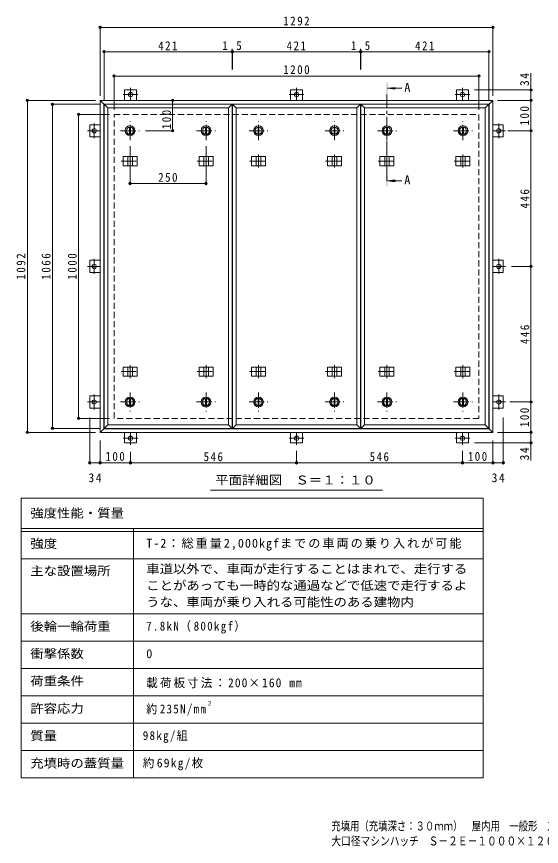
# Model space of a CAD drawing. Units: millimetres at full size, sheet at 1:10. Extents: x -1828 to 1949, y -1353 to 1376.
# Drawn here: x -1828 to -102, y -1353 to 1376 of the extents above; entities that cross this region are included whole.
import ezdxf
from ezdxf.enums import TextEntityAlignment as Align

# ---------------------------------------------------------------- set-up
doc = ezdxf.new("R2010")
doc.units = ezdxf.units.MM
doc.header["$LTSCALE"] = 10
doc.header["$PDMODE"] = 32
doc.header["$PDSIZE"] = 8
doc.linetypes.add('CHAIN1', pattern=[8, 5, -1, 1, -1])
doc.linetypes.add('DASHED2', pattern=[3, 2, -1])
for name, color, linetype, lineweight in [('0-1_躯体', 2, 'DASHED2', 9), ('0-2_仕上', 3, 'Continuous', 9), ('0-3_建具', 4, 'Continuous', 9), ('0-5_寸法', 4, 'Continuous', 9), ('0-C', 2, 'Continuous', 9), ('0-E', 3, 'Continuous', 9), ('0-F', 7, 'Continuous', 9), ('F-5_F-5ﾚｲﾔ', 7, 'Continuous', 9), ('F-F_F-Fﾚｲﾔ', 2, 'Continuous', 9)]:
    doc.layers.add(name, color=color, linetype=linetype, lineweight=lineweight)
doc.styles.add('ＭＳ ゴシック', font='')
doc.styles.get('ＭＳ ゴシック').set_extended_font_data('MS Gothic')

msp = doc.modelspace()

# ---------------------------------------------------------------- linework, layer by layer
at = {"layer": '0-1_躯体'}
for p, q in [((-1507.34, 1054.31), (-307.34, 1054.31)), ((-1507.34, 54.31), (-1507.34, 1054.31)), ((-307.34, 1054.31), (-307.34, 54.31)), ((-307.34, 54.31), (-1507.34, 54.31))]:
    msp.add_line(p, q, dxfattribs=at)
at = {"layer": '0-2_仕上'}
for p, q in [((-1540.34, 1087.31), (-1119.34, 1087.31)), ((-1540.34, 21.31), (-1540.34, 1087.31)), ((-1528.34, 33.31), (-1528.34, 1075.31)), ((-1131.34, 1075.31), (-1119.34, 1087.31)), ((-1131.34, 33.31), (-1131.34, 1075.31)), ((-1119.34, 21.31), (-1119.34, 1087.31)), ((-1117.84, 1087.31), (-696.84, 1087.31)), ((-1117.84, 21.31), (-1117.84, 1087.31)), ((-1105.84, 33.31), (-1105.84, 1075.31)), ((-708.84, 1075.31), (-696.84, 1087.31)), ((-708.84, 33.31), (-708.84, 1075.31)), ((-696.84, 21.31), (-696.84, 1087.31)), ((-695.34, 1087.31), (-274.34, 1087.31)), ((-695.34, 21.31), (-695.34, 1087.31)), ((-683.34, 33.31), (-683.34, 1075.31)), ((-286.34, 1075.31), (-274.34, 1087.31)), ((-286.34, 33.31), (-286.34, 1075.31)), ((-274.34, 21.31), (-274.34, 1087.31)), ((-1540.34, 21.31), (-1528.34, 33.31)), ((-1131.34, 33.31), (-1528.34, 33.31)), ((-1119.34, 21.31), (-1131.34, 33.31)), ((-1117.84, 21.31), (-1105.84, 33.31)), ((-708.84, 33.31), (-1105.84, 33.31)), ((-696.84, 21.31), (-708.84, 33.31)), ((-695.34, 21.31), (-683.34, 33.31)), ((-286.34, 33.31), (-683.34, 33.31)), ((-274.34, 21.31), (-286.34, 33.31)), ((-1119.34, 21.31), (-1540.34, 21.31)), ((-696.84, 21.31), (-1117.84, 21.31)), ((-274.34, 21.31), (-695.34, 21.31))]:
    msp.add_line(p, q, dxfattribs=at)
for points in [[(-1540.34, 1087.31), (-1528.34, 1075.31), (-1131.34, 1075.31)], [(-1117.84, 1087.31), (-1105.84, 1075.31), (-708.84, 1075.31)], [(-695.34, 1087.31), (-683.34, 1075.31), (-286.34, 1075.31)]]:
    msp.add_lwpolyline(points, dxfattribs=at)
at = {"layer": '0-3_建具', "color": 2}
for p, q in [((-1553.34, 1100.31), (-1541.34, 1088.31)), ((-1553.34, 1100.31), (-261.34, 1100.31)), ((-1553.34, 8.31), (-1553.34, 1100.31)), ((-273.34, 1088.31), (-261.34, 1100.31)), ((-261.34, 1100.31), (-261.34, 8.31)), ((-1541.34, 1088.31), (-273.34, 1088.31)), ((-1541.34, 20.31), (-1541.34, 1088.31)), ((-273.34, 20.31), (-273.34, 1088.31)), ((-1541.34, 20.31), (-1553.34, 8.31)), ((-261.34, 8.31), (-1553.34, 8.31)), ((-273.34, 20.31), (-1541.34, 20.31)), ((-273.34, 20.31), (-261.34, 8.31))]:
    msp.add_line(p, q, dxfattribs=at)
at = {"layer": '0-3_建具'}
for p, q in [((-1477.93, 915.31), (-1477.93, 885.31)), ((-1477.93, 915.31), (-1431.75, 915.31)), ((-1462.34, 915.31), (-1462.34, 885.31)), ((-1447.34, 915.31), (-1447.34, 885.31)), ((-1431.75, 915.31), (-1431.75, 885.31)), ((-1227.93, 915.31), (-1227.93, 885.31)), ((-1227.93, 915.31), (-1181.75, 915.31)), ((-1212.34, 915.31), (-1212.34, 885.31)), ((-1197.34, 915.31), (-1197.34, 885.31)), ((-1181.75, 915.31), (-1181.75, 885.31)), ((-1055.43, 915.31), (-1055.43, 885.31)), ((-1055.43, 915.31), (-1009.25, 915.31)), ((-1039.84, 915.31), (-1039.84, 885.31)), ((-1024.84, 915.31), (-1024.84, 885.31)), ((-1009.25, 915.31), (-1009.25, 885.31)), ((-805.43, 915.31), (-805.43, 885.31)), ((-805.43, 915.31), (-759.25, 915.31)), ((-789.84, 915.31), (-789.84, 885.31)), ((-774.84, 915.31), (-774.84, 885.31)), ((-759.25, 915.31), (-759.25, 885.31)), ((-632.93, 915.31), (-632.93, 885.31)), ((-632.93, 915.31), (-586.75, 915.31)), ((-617.34, 915.31), (-617.34, 885.31)), ((-602.34, 915.31), (-602.34, 885.31)), ((-586.75, 915.31), (-586.75, 885.31)), ((-382.93, 915.31), (-382.93, 885.31)), ((-382.93, 915.31), (-336.75, 915.31)), ((-367.34, 915.31), (-367.34, 885.31)), ((-352.34, 915.31), (-352.34, 885.31)), ((-336.75, 915.31), (-336.75, 885.31)), ((-1477.93, 885.31), (-1431.75, 885.31)), ((-1227.93, 885.31), (-1181.75, 885.31)), ((-1055.43, 885.31), (-1009.25, 885.31)), ((-805.43, 885.31), (-759.25, 885.31)), ((-632.93, 885.31), (-586.75, 885.31)), ((-382.93, 885.31), (-336.75, 885.31)), ((-1477.93, 193.31), (-1477.93, 223.31)), ((-1477.93, 223.31), (-1431.75, 223.31)), ((-1462.34, 193.31), (-1462.34, 223.31)), ((-1447.34, 193.31), (-1447.34, 223.31)), ((-1431.75, 193.31), (-1431.75, 223.31)), ((-1227.93, 193.31), (-1227.93, 223.31)), ((-1227.93, 223.31), (-1181.75, 223.31)), ((-1212.34, 193.31), (-1212.34, 223.31)), ((-1197.34, 193.31), (-1197.34, 223.31)), ((-1181.75, 193.31), (-1181.75, 223.31)), ((-1055.43, 193.31), (-1055.43, 223.31)), ((-1055.43, 223.31), (-1009.25, 223.31)), ((-1039.84, 193.31), (-1039.84, 223.31)), ((-1024.84, 193.31), (-1024.84, 223.31)), ((-1009.25, 193.31), (-1009.25, 223.31)), ((-805.43, 193.31), (-805.43, 223.31)), ((-805.43, 223.31), (-759.25, 223.31)), ((-789.84, 193.31), (-789.84, 223.31)), ((-774.84, 193.31), (-774.84, 223.31)), ((-759.25, 193.31), (-759.25, 223.31)), ((-632.93, 193.31), (-632.93, 223.31)), ((-632.93, 223.31), (-586.75, 223.31)), ((-617.34, 193.31), (-617.34, 223.31)), ((-602.34, 193.31), (-602.34, 223.31)), ((-586.75, 193.31), (-586.75, 223.31)), ((-382.93, 193.31), (-382.93, 223.31)), ((-382.93, 223.31), (-336.75, 223.31)), ((-367.34, 193.31), (-367.34, 223.31)), ((-352.34, 193.31), (-352.34, 223.31)), ((-336.75, 193.31), (-336.75, 223.31)), ((-1477.93, 193.31), (-1431.75, 193.31)), ((-1227.93, 193.31), (-1181.75, 193.31)), ((-1055.43, 193.31), (-1009.25, 193.31)), ((-805.43, 193.31), (-759.25, 193.31)), ((-632.93, 193.31), (-586.75, 193.31)), ((-382.93, 193.31), (-336.75, 193.31))]:
    msp.add_line(p, q, dxfattribs=at)
at = {"layer": '0-3_建具', "linetype": 'CHAIN1'}
for p, q in [((-1454.84, 922.43), (-1454.84, 879.19)), ((-1204.84, 922.43), (-1204.84, 879.19)), ((-1032.34, 922.43), (-1032.34, 879.19)), ((-782.34, 922.43), (-782.34, 879.19)), ((-609.84, 922.43), (-609.84, 879.19)), ((-359.84, 922.43), (-359.84, 879.19)), ((-1484.25, 900.31), (-1425.43, 900.31)), ((-1234.25, 900.31), (-1175.43, 900.31)), ((-1061.75, 900.31), (-1002.93, 900.31)), ((-811.75, 900.31), (-752.93, 900.31)), ((-639.25, 900.31), (-580.43, 900.31)), ((-389.25, 900.31), (-330.43, 900.31)), ((-1454.84, 186.19), (-1454.84, 229.43)), ((-1204.84, 186.19), (-1204.84, 229.43)), ((-1032.34, 186.19), (-1032.34, 229.43)), ((-782.34, 186.19), (-782.34, 229.43)), ((-609.84, 186.19), (-609.84, 229.43)), ((-359.84, 186.19), (-359.84, 229.43)), ((-1484.25, 208.31), (-1425.43, 208.31)), ((-1234.25, 208.31), (-1175.43, 208.31)), ((-1061.75, 208.31), (-1002.93, 208.31)), ((-811.75, 208.31), (-752.93, 208.31)), ((-639.25, 208.31), (-580.43, 208.31)), ((-389.25, 208.31), (-330.43, 208.31))]:
    msp.add_line(p, q, dxfattribs=at)
at = {"layer": '0-5_寸法', "linetype": 'CHAIN1'}
msp.add_line((-609.84, 836), (-609.84, 1119.88), dxfattribs=at)
at = {"layer": '0-5_寸法'}
for p, q in [((-607.84, 1139.88), (-583.05, 1143.14)), ((-607.84, 1139.88), (-583.05, 1136.61)), ((-607.84, 1139.88), (-560.37, 1139.88)), ((-607.84, 836), (-583.05, 839.27)), ((-607.84, 836), (-583.05, 832.74)), ((-607.84, 836), (-560.37, 836))]:
    msp.add_line(p, q, dxfattribs=at)
at = {"layer": '0-5_寸法', "color": 7}
msp.add_line((-1189.87, -181.59), (-624.81, -181.59), dxfattribs=at)
at = {"layer": '0-5_寸法'}
for points in [[(-607.84, 1159.88), (-611.84, 1159.88), (-607.84, 1119.88), (-611.84, 1119.88)], [(-607.84, 816), (-611.84, 816), (-607.84, 856), (-611.84, 856)]]:
    msp.add_solid(points, dxfattribs=at)
at = {"layer": '0-C'}
for p, q in [((-1456.34, 1011.71), (-1456.34, 988.91)), ((-1453.34, 1011.71), (-1453.34, 988.91)), ((-1206.34, 1011.71), (-1206.34, 988.91)), ((-1203.34, 1011.71), (-1203.34, 988.91)), ((-1033.84, 1011.71), (-1033.84, 988.91)), ((-1030.84, 1011.71), (-1030.84, 988.91)), ((-783.84, 1011.71), (-783.84, 988.91)), ((-780.84, 1011.71), (-780.84, 988.91)), ((-611.34, 1011.71), (-611.34, 988.91)), ((-608.34, 1011.71), (-608.34, 988.91)), ((-361.34, 1011.71), (-361.34, 988.91)), ((-358.34, 1011.71), (-358.34, 988.91)), ((-1456.34, 96.91), (-1456.34, 119.71)), ((-1453.34, 96.91), (-1453.34, 119.71)), ((-1206.34, 96.91), (-1206.34, 119.71)), ((-1203.34, 96.91), (-1203.34, 119.71)), ((-1033.84, 96.91), (-1033.84, 119.71)), ((-1030.84, 96.91), (-1030.84, 119.71)), ((-783.84, 96.91), (-783.84, 119.71)), ((-780.84, 96.91), (-780.84, 119.71)), ((-611.34, 96.91), (-611.34, 119.71)), ((-608.34, 96.91), (-608.34, 119.71)), ((-361.34, 96.91), (-361.34, 119.71)), ((-358.34, 96.91), (-358.34, 119.71))]:
    msp.add_line(p, q, dxfattribs=at)
at = {"layer": '0-C', "linetype": 'CHAIN1'}
for p, q in [((-1454.84, 969.31), (-1454.84, 1031.31)), ((-1204.84, 969.31), (-1204.84, 1031.31)), ((-1032.34, 969.31), (-1032.34, 1031.31)), ((-782.34, 969.31), (-782.34, 1031.31)), ((-609.84, 969.31), (-609.84, 1031.31)), ((-359.84, 969.31), (-359.84, 1031.31)), ((-1485.84, 1000.31), (-1423.84, 1000.31)), ((-1235.84, 1000.31), (-1173.84, 1000.31)), ((-1063.34, 1000.31), (-1001.34, 1000.31)), ((-813.34, 1000.31), (-751.34, 1000.31)), ((-640.84, 1000.31), (-578.84, 1000.31)), ((-390.84, 1000.31), (-328.84, 1000.31)), ((-1454.84, 139.31), (-1454.84, 77.31)), ((-1204.84, 139.31), (-1204.84, 77.31)), ((-1032.34, 139.31), (-1032.34, 77.31)), ((-782.34, 139.31), (-782.34, 77.31)), ((-609.84, 139.31), (-609.84, 77.31)), ((-359.84, 139.31), (-359.84, 77.31)), ((-1485.84, 108.31), (-1423.84, 108.31)), ((-1235.84, 108.31), (-1173.84, 108.31)), ((-1063.34, 108.31), (-1001.34, 108.31)), ((-813.34, 108.31), (-751.34, 108.31)), ((-640.84, 108.31), (-578.84, 108.31)), ((-390.84, 108.31), (-328.84, 108.31))]:
    msp.add_line(p, q, dxfattribs=at)
at = {"layer": '0-C'}
for centre, radius in [((-1454.84, 1000.31), 16), ((-1454.84, 1000.31), 12), ((-1454.84, 1000.31), 11.5), ((-1204.84, 1000.31), 16), ((-1204.84, 1000.31), 12), ((-1204.84, 1000.31), 11.5), ((-1032.34, 1000.31), 16), ((-1032.34, 1000.31), 12), ((-1032.34, 1000.31), 11.5), ((-782.34, 1000.31), 16), ((-782.34, 1000.31), 12), ((-782.34, 1000.31), 11.5), ((-609.84, 1000.31), 16), ((-609.84, 1000.31), 12), ((-609.84, 1000.31), 11.5), ((-359.84, 1000.31), 16), ((-359.84, 1000.31), 12), ((-359.84, 1000.31), 11.5), ((-1454.84, 108.31), 16), ((-1454.84, 108.31), 12), ((-1454.84, 108.31), 11.5), ((-1204.84, 108.31), 16), ((-1204.84, 108.31), 12), ((-1204.84, 108.31), 11.5), ((-1032.34, 108.31), 16), ((-1032.34, 108.31), 12), ((-1032.34, 108.31), 11.5), ((-782.34, 108.31), 16), ((-782.34, 108.31), 12), ((-782.34, 108.31), 11.5), ((-609.84, 108.31), 16), ((-609.84, 108.31), 12), ((-609.84, 108.31), 11.5), ((-359.84, 108.31), 16), ((-359.84, 108.31), 12), ((-359.84, 108.31), 11.5)]:
    msp.add_circle(centre, radius, dxfattribs=at)
at = {"layer": '0-E', "linetype": 'CHAIN1'}
for p, q in [((-1428.96, 1119.51), (-1477.72, 1119.51)), ((-1453.34, 1141.48), (-1453.34, 1100.31)), ((-882.96, 1119.51), (-931.72, 1119.51)), ((-907.34, 1141.48), (-907.34, 1100.31)), ((-336.96, 1119.51), (-385.72, 1119.51)), ((-361.34, 1141.48), (-361.34, 1100.31)), ((-1572.54, 1024.69), (-1572.54, 975.93)), ((-242.14, 975.93), (-242.14, 1024.69)), ((-1594.51, 1000.31), (-1553.34, 1000.31)), ((-220.17, 1000.31), (-261.34, 1000.31)), ((-1572.54, 578.69), (-1572.54, 529.93)), ((-242.14, 529.93), (-242.14, 578.69)), ((-1594.51, 554.31), (-1553.34, 554.31)), ((-220.17, 554.31), (-261.34, 554.31)), ((-1572.54, 132.69), (-1572.54, 83.93)), ((-242.14, 83.93), (-242.14, 132.69)), ((-1594.51, 108.31), (-1553.34, 108.31)), ((-220.17, 108.31), (-261.34, 108.31)), ((-1453.34, -32.86), (-1453.34, 8.31)), ((-907.34, -32.86), (-907.34, 8.31)), ((-361.34, -32.86), (-361.34, 8.31)), ((-1477.72, -10.89), (-1428.96, -10.89)), ((-931.72, -10.89), (-882.96, -10.89)), ((-385.72, -10.89), (-336.96, -10.89))]:
    msp.add_line(p, q, dxfattribs=at)
at = {"layer": '0-E'}
for p, q in [((-1473.34, 1134.51), (-1433.34, 1134.51)), ((-1473.34, 1134.51), (-1473.34, 1100.31)), ((-1433.34, 1134.51), (-1433.34, 1100.31)), ((-927.34, 1134.51), (-887.34, 1134.51)), ((-927.34, 1134.51), (-927.34, 1100.31)), ((-887.34, 1134.51), (-887.34, 1100.31)), ((-381.34, 1134.51), (-341.34, 1134.51)), ((-381.34, 1134.51), (-381.34, 1100.31)), ((-341.34, 1134.51), (-341.34, 1100.31)), ((-1587.54, 980.31), (-1587.54, 1020.31)), ((-1587.54, 1020.31), (-1553.34, 1020.31)), ((-227.14, 1020.31), (-261.34, 1020.31)), ((-227.14, 1020.31), (-227.14, 980.31)), ((-1587.54, 980.31), (-1553.34, 980.31)), ((-227.14, 980.31), (-261.34, 980.31)), ((-1587.54, 534.31), (-1587.54, 574.31)), ((-1587.54, 574.31), (-1553.34, 574.31)), ((-227.14, 574.31), (-261.34, 574.31)), ((-227.14, 574.31), (-227.14, 534.31)), ((-1587.54, 534.31), (-1553.34, 534.31)), ((-227.14, 534.31), (-261.34, 534.31)), ((-1587.54, 88.31), (-1587.54, 128.31)), ((-1587.54, 128.31), (-1553.34, 128.31)), ((-227.14, 128.31), (-261.34, 128.31)), ((-227.14, 128.31), (-227.14, 88.31)), ((-1587.54, 88.31), (-1553.34, 88.31)), ((-227.14, 88.31), (-261.34, 88.31)), ((-1473.34, -25.89), (-1473.34, 8.31)), ((-1433.34, -25.89), (-1433.34, 8.31)), ((-927.34, -25.89), (-927.34, 8.31)), ((-887.34, -25.89), (-887.34, 8.31)), ((-381.34, -25.89), (-381.34, 8.31)), ((-341.34, -25.89), (-341.34, 8.31)), ((-1433.34, -25.89), (-1473.34, -25.89)), ((-887.34, -25.89), (-927.34, -25.89)), ((-341.34, -25.89), (-381.34, -25.89))]:
    msp.add_line(p, q, dxfattribs=at)
for centre in [(-1453.34, 1119.51), (-907.34, 1119.51), (-361.34, 1119.51), (-1572.54, 1000.31), (-242.14, 1000.31), (-1572.54, 554.31), (-242.14, 554.31), (-1572.54, 108.31), (-242.14, 108.31), (-1453.34, -10.89), (-907.34, -10.89), (-361.34, -10.89)]:
    msp.add_circle(centre, 7, dxfattribs=at)
at = {"layer": '0-F'}
for p, q in [((-1553.34, 1115.31), (-1553.34, 1345.31)), ((-1553.34, 1340.31), (-261.34, 1340.31)), ((-261.34, 1115.31), (-261.34, 1345.31)), ((-1540.34, 1102.31), (-1540.34, 1265.31)), ((-1540.34, 1260.31), (-1119.34, 1260.31)), ((-1119.34, 1263.31), (-1119.34, 1201.6)), ((-1119.34, 1260.31), (-1117.84, 1260.31)), ((-1117.84, 1263.31), (-1117.84, 1201.6)), ((-1117.84, 1260.31), (-696.84, 1260.31)), ((-696.84, 1263.31), (-696.84, 1201.6)), ((-696.84, 1260.31), (-695.34, 1260.31)), ((-695.34, 1263.31), (-695.34, 1201.6)), ((-695.34, 1260.31), (-274.34, 1260.31)), ((-274.34, 1102.31), (-274.34, 1265.31)), ((-1507.34, 1069.31), (-1507.34, 1185.31)), ((-1507.34, 1180.31), (-307.34, 1180.31)), ((-307.34, 1069.31), (-307.34, 1185.31)), ((-136.36, 1134.51), (-136.36, 1189.69)), ((-131.36, 1134.51), (-321.34, 1134.51)), ((-136.36, 1100.31), (-136.36, 1134.51)), ((-1568.34, 1100.31), (-1797.6, 1100.31)), ((-1792.6, 8.31), (-1792.6, 1100.31)), ((-1314.92, 1100.31), (-1314.92, 1000.31)), ((-246.34, 1100.31), (-131.36, 1100.31)), ((-136.36, 1000.31), (-136.36, 1100.31)), ((-1555.34, 1087.31), (-1715.13, 1087.31)), ((-1710.13, 21.31), (-1710.13, 1087.31)), ((-1522.34, 1054.31), (-1628.96, 1054.31)), ((-1623.96, 54.31), (-1623.96, 1054.31)), ((-1311.92, 1000.31), (-1403.84, 1000.31)), ((-212.41, 1000.31), (-131.36, 1000.31)), ((-136.36, 1000.31), (-136.36, 554.31)), ((-1454.84, 824.01), (-1454.84, 949.31)), ((-1204.84, 824.01), (-1204.84, 949.31)), ((-1454.84, 827.01), (-1204.84, 827.01)), ((-133.36, 554.31), (-200.17, 554.31)), ((-136.36, 554.31), (-136.36, 108.31)), ((-205.82, 108.31), (-131.36, 108.31)), ((-136.36, 8.31), (-136.36, 108.31)), ((-1587.54, -96.69), (-1587.54, 57.1)), ((-227.14, -96.69), (-227.14, 57.1)), ((-1522.34, 54.31), (-1628.96, 54.31)), ((-1568.34, 8.31), (-1797.6, 8.31)), ((-1555.34, 21.31), (-1715.13, 21.31)), ((-246.34, 8.31), (-131.36, 8.31)), ((-136.36, 8.31), (-136.36, -25.89)), ((-1553.34, -17.9), (-1553.34, -96.69)), ((-131.36, -25.89), (-321.34, -25.89)), ((-261.34, -17.9), (-261.34, -96.69)), ((-136.36, -25.89), (-136.36, -83.84)), ((-907.34, -94.69), (-907.34, -52.86)), ((-361.34, -51.83), (-361.34, -96.69)), ((-1453.34, -55.2), (-1453.34, -96.69)), ((-1587.54, -91.69), (-1553.34, -91.69)), ((-1553.34, -91.69), (-1453.34, -91.69)), ((-1453.34, -91.69), (-907.34, -91.69)), ((-907.34, -91.69), (-361.34, -91.69)), ((-361.34, -91.69), (-261.34, -91.69)), ((-261.34, -91.69), (-227.14, -91.69))]:
    msp.add_line(p, q, dxfattribs=at)
for p in [(-1553.34, 1340.31), (-261.34, 1340.31), (-1540.34, 1260.31), (-1119.34, 1260.31), (-1117.84, 1260.31), (-696.84, 1260.31), (-695.34, 1260.31), (-274.34, 1260.31), (-1507.34, 1180.31), (-307.34, 1180.31), (-136.36, 1134.51), (-1792.6, 1100.31), (-1314.92, 1100.31), (-136.36, 1100.31), (-1710.13, 1087.31), (-1623.96, 1054.31), (-1314.92, 1000.31), (-136.36, 1000.31), (-1454.84, 827.01), (-1204.84, 827.01), (-136.36, 554.31), (-136.36, 108.31), (-1623.96, 54.31), (-1792.6, 8.31), (-1710.13, 21.31), (-136.36, 8.31), (-136.36, -25.89), (-1587.54, -91.69), (-1553.34, -91.69), (-1453.34, -91.69), (-907.34, -91.69), (-361.34, -91.69), (-261.34, -91.69), (-227.14, -91.69)]:
    msp.add_point(p, dxfattribs=at)
at = {"layer": 'F-5_F-5ﾚｲﾔ'}
for p, q in [((-293, -208), (-293, -1128)), ((-1813, -408), (-293, -408)), ((-1813, -588), (-293, -588))]:
    msp.add_line(p, q, dxfattribs=at)
at = {"layer": 'F-F_F-Fﾚｲﾔ', "color": 7}
for p, q in [((-1813, -208), (-1813, -1128)), ((-1813, -208), (-293, -208)), ((-1813, -308), (-293, -308)), ((-1813, -318), (-293, -318)), ((-1443, -308), (-1443, -1128)), ((-1813, -408), (-293, -408)), ((-1813, -588), (-293, -588)), ((-1813, -678), (-293, -678)), ((-1813, -768), (-293, -768)), ((-293, -858), (-1813, -858)), ((-293, -948), (-1813, -948)), ((-293, -1038), (-1813, -1038)), ((-293, -1128), (-1813, -1128))]:
    msp.add_line(p, q, dxfattribs=at)

# ---------------------------------------------------------------- texts
at = {"layer": '0-5_寸法', "color": 2, "style": 'ＭＳ ゴシック'}
for p in [(-552.81, 1119.48), (-552.81, 815.61)]:
    msp.add_text('A', height=29.33, dxfattribs=at).set_placement(p, align=Align.BOTTOM_LEFT)
at = {"layer": '0-5_寸法', "color": 2, "style": 'ＭＳ ゴシック', "width": 1.1}
msp.add_text('平面詳細図\u3000Ｓ＝１：１０', height=29.33, dxfattribs=at).set_placement((-1174.84, -171.79), align=Align.BOTTOM_LEFT)
at = {"layer": '0-F', "color": 2, "char_height": 29.33, "attachment_point": 7, "style": 'ＭＳ ゴシック'}
for s, insert in [('\\T1.28;\\W0.9;1292', (-951.09, 1346.31)), ('\\T1.27;\\W0.9;421', (-1362.34, 1265.31)), ('\\T1.27;\\W0.9;1.5', (-1151.09, 1265.31)), ('\\T1.27;\\W0.9;421', (-939.84, 1265.31)), ('\\T1.27;\\W0.9;1.5', (-728.59, 1265.31)), ('\\T1.27;\\W0.9;421', (-517.34, 1265.31)), ('\\T1.28;\\W0.9;1200', (-951.09, 1186.31)), ('\\T1.27;\\W0.9;250', (-1362.34, 832.01)), ('\\T1.27;\\W0.9;100', (-1535.84, -85.69)), ('\\T1.27;\\W0.9;546', (-1212.84, -86.69)), ('\\T1.27;\\W0.9;546', (-666.84, -86.69)), ('\\T1.27;\\W0.9;100', (-343.84, -85.69)), ('\\T1.27;\\W0.95;34', (-1591.69, -155.91)), ('\\T1.27;\\W0.95;34', (-265.49, -155.91))]:
    msp.add_mtext(s, dxfattribs=dict(at, insert=insert))
at = {"layer": '0-F', "color": 2, "char_height": 29.33, "attachment_point": 7, "rotation": 90, "style": 'ＭＳ ゴシック'}
for s, insert in [('\\T1.27;\\W0.95;34', (-142.36, 1147.19)), ('\\T1.27;\\W0.9;100', (-1319.92, 1005.4)), ('\\T1.27;\\W0.9;100', (-142.36, 1017.81)), ('\\T1.27;\\W0.9;446', (-141.36, 744.81)), ('\\T1.28;\\W0.9;1092', (-1798.6, 510.56)), ('\\T1.28;\\W0.9;1066', (-1716.13, 510.56)), ('\\T1.28;\\W0.9;1000', (-1629.96, 510.56)), ('\\T1.27;\\W0.9;446', (-141.36, 298.81)), ('\\T1.27;\\W0.9;100', (-142.36, 25.81)), ('\\T1.27;\\W0.95;34', (-142.36, -83.84))]:
    msp.add_mtext(s, dxfattribs=dict(at, insert=insert))
at = {"layer": 'F-5_F-5ﾚｲﾔ', "color": 6, "style": 'ＭＳ ゴシック'}
msp.add_text('2', height=14.66, dxfattribs=at).set_placement((-1198.94, -893.78), align=Align.BOTTOM_LEFT)
at = {"layer": 'F-5_F-5ﾚｲﾔ', "color": 2, "style": 'ＭＳ ゴシック'}
for s, width, p in [('充填用（充填深さ：３０ｍｍ）\u3000屋内用\u3000一般形\u3000スチール製\u3000ステンレス目地', 0.75, (-792.72, -1309.74)), ('大口径マシンハッチ\u3000Ｓ－２Ｅ－１０００×１２００', 0.8, (-792.72, -1358.94))]:
    msp.add_text(s, height=29.33, dxfattribs=dict(at, width=width)).set_placement(p, align=Align.BOTTOM_LEFT)
at = {"layer": 'F-F_F-Fﾚｲﾔ', "style": 'ＭＳ ゴシック', "width": 1.1}
for s, p in [('強度性能・質量', (-1783, -280.57)), ('強度', (-1783, -380.5)), ('主な設置場所', (-1783, -470.5)), ('車道以外で、車両が走行することはまれで、走行する', (-1401.67, -464.07)), ('ことがあっても一時的な通過などで低速で走行するよ', (-1401.67, -518.55)), ('うな、車両が乗り入れる可能性のある建物内', (-1401.67, -573.04)), ('後輪一輪荷重', (-1783, -653)), ('衝撃係数', (-1783, -743)), ('荷重条件', (-1783, -833)), ('許容応力', (-1783, -923)), ('質量', (-1783, -1013)), ('充填時の蓋質量', (-1783, -1103))]:
    msp.add_text(s, height=29.33, dxfattribs=at).set_placement(p, align=Align.BOTTOM_LEFT)
at = {"layer": 'F-F_F-Fﾚｲﾔ', "style": 'ＭＳ ゴシック'}
msp.add_text('0', height=29.33, dxfattribs=at).set_placement((-1401.67, -743), align=Align.BOTTOM_LEFT)
at = {"layer": 'F-F_F-Fﾚｲﾔ', "char_height": 29.33, "attachment_point": 7, "style": 'ＭＳ ゴシック'}
for s, insert in [('\\T1.16;T-2：総重量2,000kgfまでの車両の乗り入れが可能', (-1401.67, -380.5)), ('\\T1.24;\\W0.9;7.8kN（800kgf）', (-1401.67, -653)), ('\\T1.18;\\W0.95;載荷板寸法：200×160\\~mm', (-1401.67, -833)), ('\\T1.24;\\W0.9;約235N/mm', (-1401.67, -923)), ('\\T1.24;\\W0.9;98kg/組', (-1412.92, -1013)), ('\\T1.21;\\W0.95;約69kg/枚', (-1412.92, -1103))]:
    msp.add_mtext(s, dxfattribs=dict(at, insert=insert))

doc.saveas('drawing.dxf')
